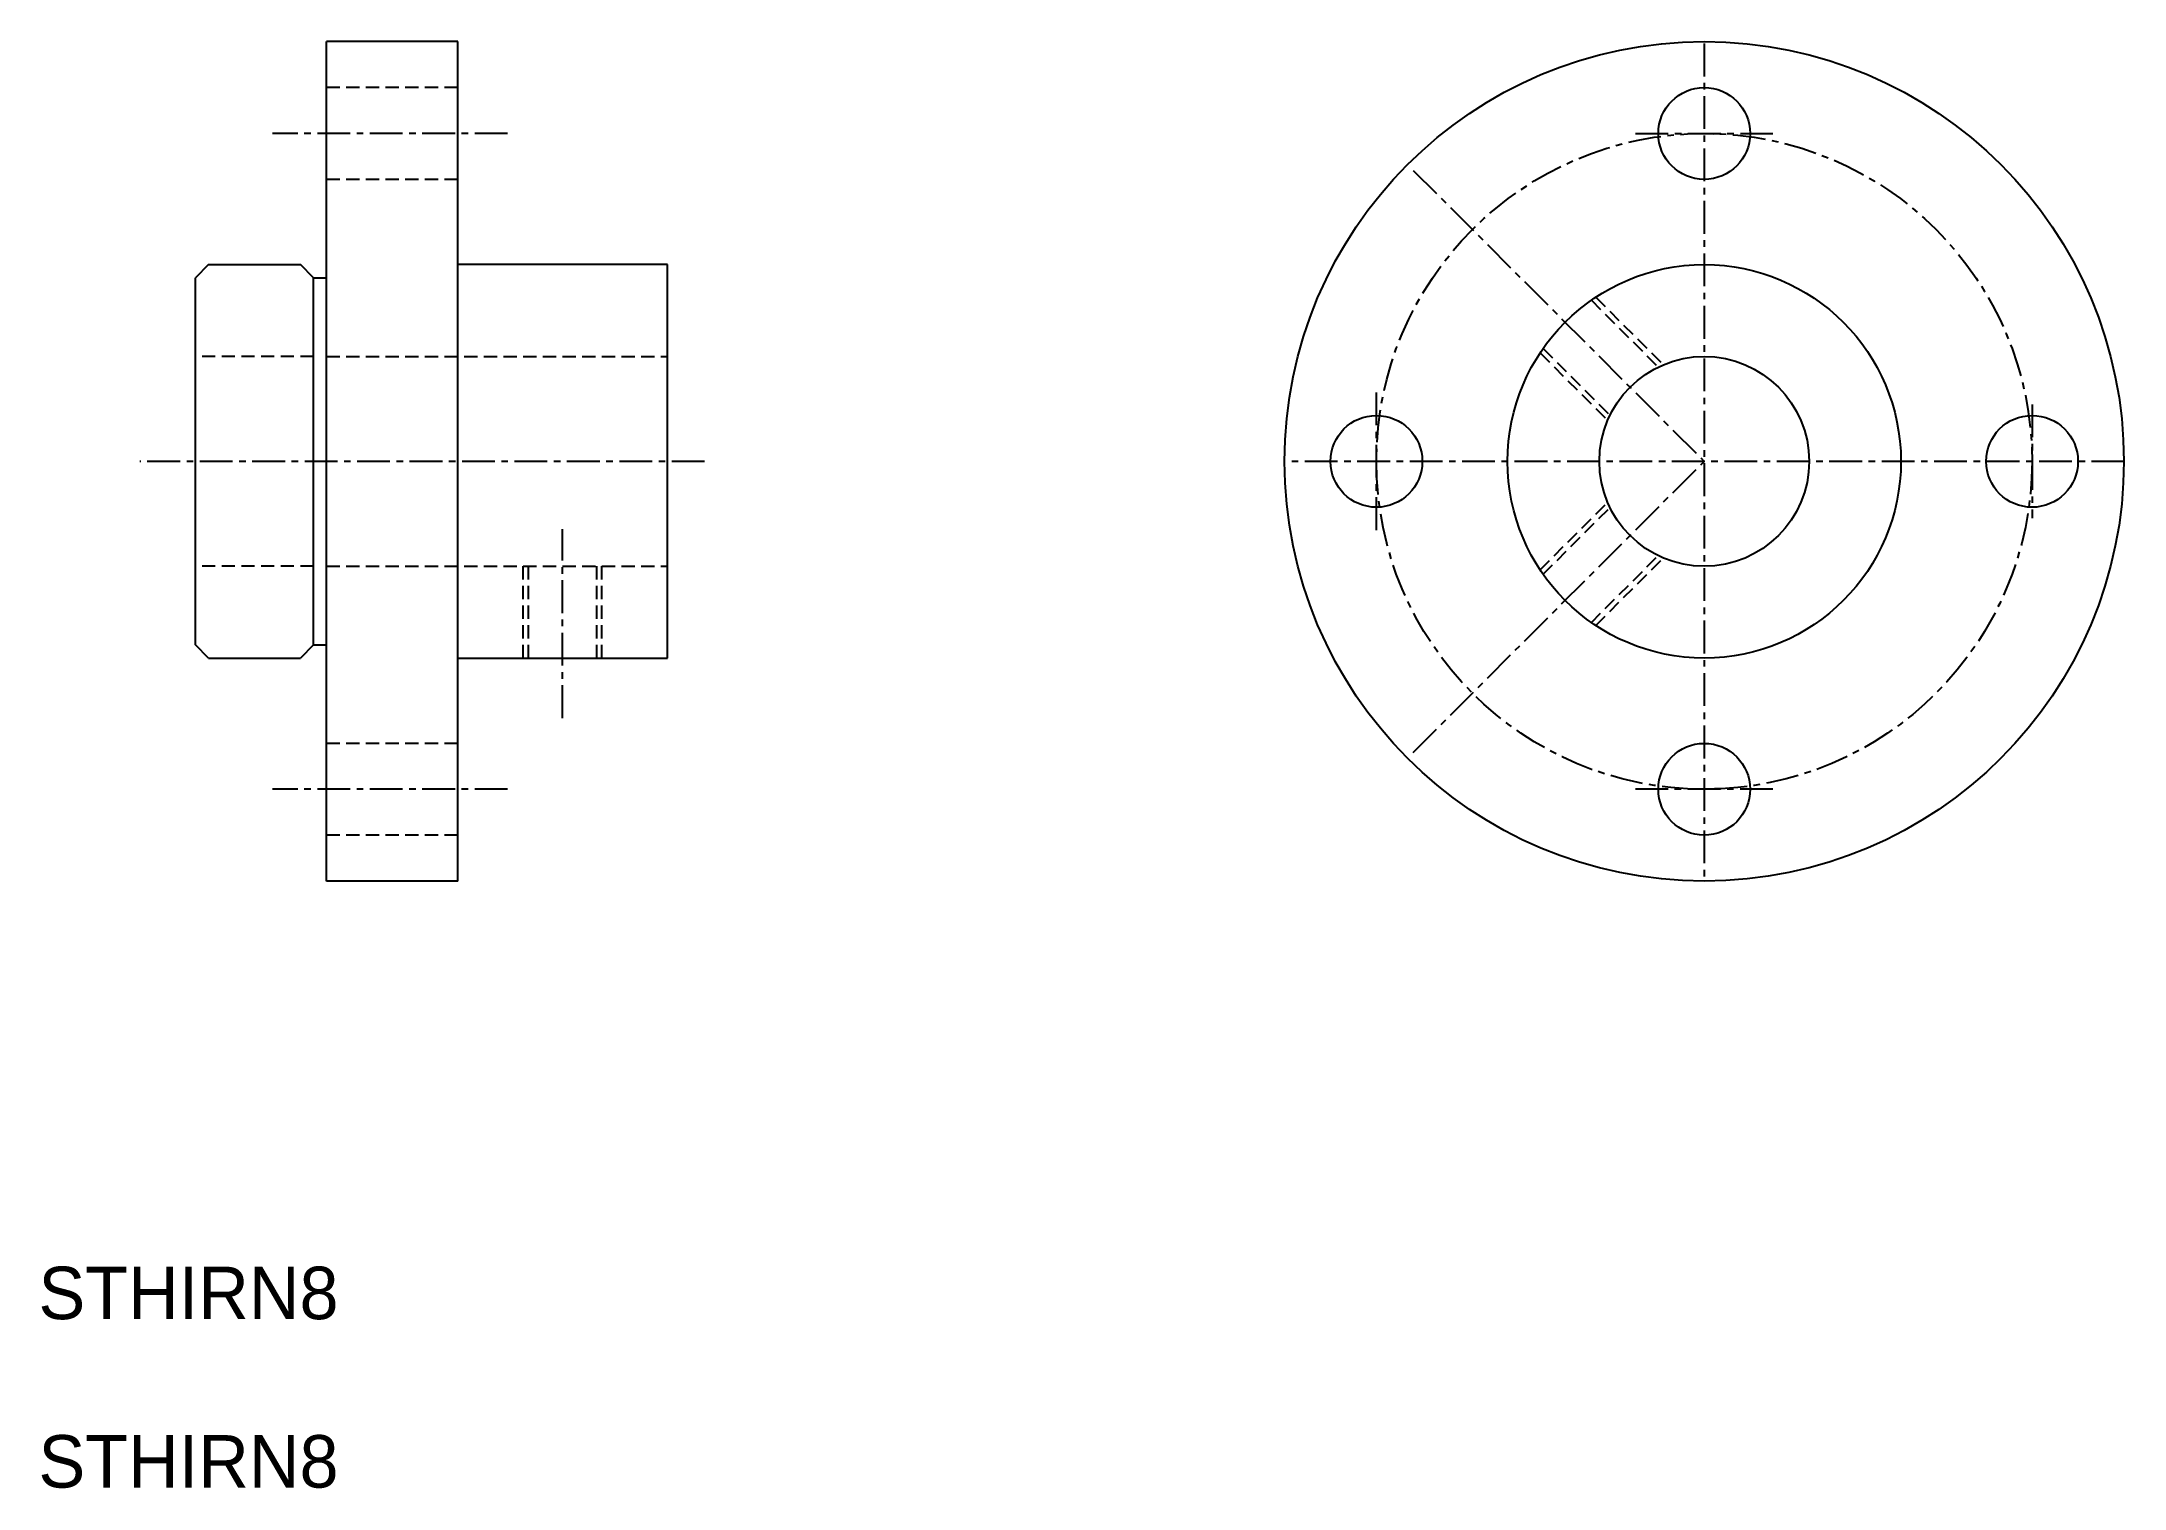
# Model space of a CAD drawing. Extents: x 10.1 to 89.5, y 10 to 65.1.
import ezdxf

# ---------------------------------------------------------------- set-up
doc = ezdxf.new("R2010")
doc.units = 0
doc.header["$MEASUREMENT"] = 0
doc.linetypes.add('CENTER', pattern=[2, 1.25, -0.25, 0.25, -0.25])
doc.linetypes.add('DASHED', pattern=[0.75, 0.5, -0.25])
doc.layers.get('0').update_dxf_attribs({"linetype": 'CONTINUOUS'})
doc.layers.add('CENTER', color=1, linetype='CENTER')

msp = doc.modelspace()

# ---------------------------------------------------------------- linework, layer by layer
at = {"color": 7, "linetype": 'Continuous'}
for p, q in [((20.987, 33.123), (20.987, 65.123)), ((25.987, 65.123), (20.987, 65.123)), ((25.987, 33.123), (25.987, 65.123)), ((16.487, 56.623), (15.987, 56.123)), ((16.487, 56.623), (19.987, 56.623)), ((20.487, 56.123), (19.987, 56.623)), ((33.987, 56.623), (25.987, 56.623)), ((33.987, 41.623), (33.987, 56.623)), ((15.987, 42.123), (15.987, 56.123)), ((20.487, 42.123), (20.487, 56.123)), ((20.487, 56.123), (20.987, 56.123)), ((16.487, 41.623), (15.987, 42.123)), ((20.487, 42.123), (19.987, 41.623)), ((20.487, 42.123), (20.987, 42.123)), ((16.487, 41.623), (19.987, 41.623)), ((25.987, 41.623), (33.987, 41.623)), ((25.987, 33.123), (20.987, 33.123))]:
    msp.add_line(p, q, dxfattribs=at)
at = {"color": 3, "linetype": 'DASHED'}
for p, q in [((25.987, 63.373), (20.987, 63.373)), ((25.987, 59.873), (20.987, 59.873)), ((69.213, 55.265), (71.761, 52.717)), ((69.381, 55.38), (71.955, 52.806)), ((67.26, 53.259), (69.834, 50.684)), ((67.374, 53.427), (69.922, 50.879)), ((20.487, 53.123), (15.987, 53.123)), ((20.987, 53.123), (33.987, 53.123)), ((67.26, 44.988), (69.834, 47.562)), ((67.374, 44.819), (69.922, 47.367)), ((69.213, 42.981), (71.761, 45.529)), ((69.381, 42.866), (71.955, 45.44)), ((20.487, 45.123), (15.987, 45.123)), ((20.987, 45.123), (33.987, 45.123)), ((28.487, 41.623), (28.487, 45.123)), ((28.687, 41.623), (28.687, 45.123)), ((31.287, 41.623), (31.287, 45.123)), ((31.487, 41.623), (31.487, 45.123)), ((25.987, 38.373), (20.987, 38.373)), ((25.987, 34.873), (20.987, 34.873))]:
    msp.add_line(p, q, dxfattribs=at)
at = {"color": 7, "linetype": 'Continuous'}
for centre, radius in [((73.517, 49.123), 16), ((73.517, 61.623), 1.75), ((73.517, 49.123), 7.5), ((73.517, 49.123), 4), ((61.017, 49.123), 1.75), ((86.017, 49.123), 1.75), ((73.517, 36.623), 1.75)]:
    msp.add_circle(centre, radius, dxfattribs=at)
at = {"layer": 'CENTER', "color": 1, "linetype": 'CENTER'}
for p, q in [((73.517, 65.05), (73.517, 33.196)), ((27.886, 61.623), (18.921, 61.623)), ((70.896, 61.623), (76.138, 61.623)), ((62.423, 60.216), (73.517, 49.123)), ((61.017, 46.502), (61.017, 51.744)), ((86.017, 51.289), (86.017, 46.957)), ((35.401, 49.123), (13.865, 49.123)), ((89.536, 49.123), (57.497, 49.123)), ((62.423, 38.03), (73.517, 49.123)), ((29.987, 39.338), (29.987, 46.537)), ((27.886, 36.623), (18.921, 36.623)), ((76.138, 36.623), (70.896, 36.623))]:
    msp.add_line(p, q, dxfattribs=at)
msp.add_circle((73.517, 49.123), 12.5, dxfattribs=at)

# ---------------------------------------------------------------- texts
at = {"color": 7, "linetype": 'Continuous'}
for p in [(10, 16.421), (10, 10)]:
    msp.add_text('STHIRN8', height=2, dxfattribs=at).set_placement(p)

doc.saveas('drawing.dxf')
